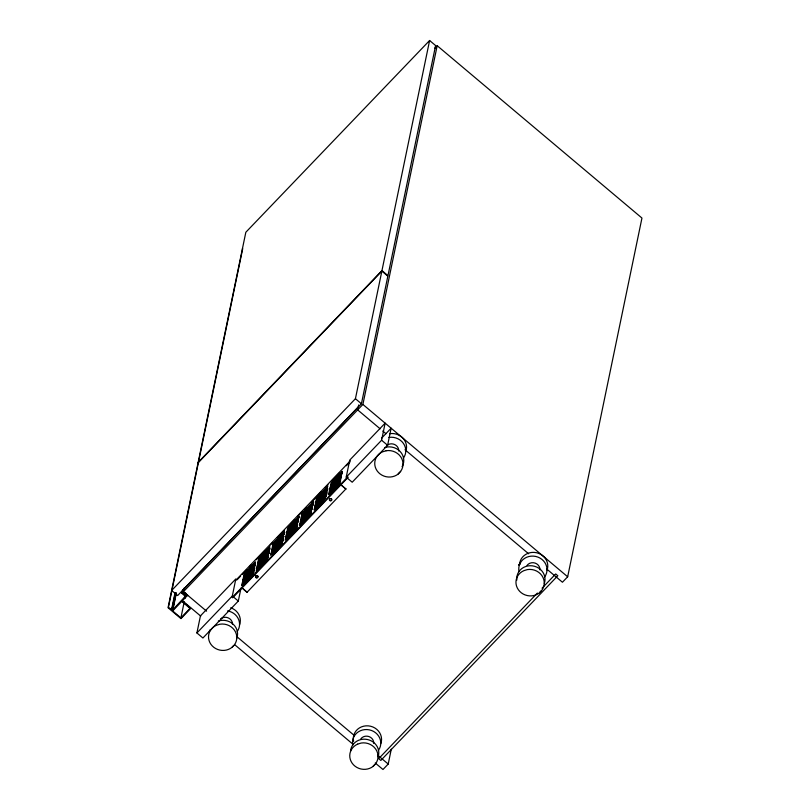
<?xml version="1.0" encoding="UTF-8"?>
<svg xmlns="http://www.w3.org/2000/svg" width="810" height="810" viewBox="0 0 810 810"><rect width="100%" height="100%" fill="white"/><g stroke="black" fill="none" stroke-linecap="round" stroke-linejoin="round"><path stroke-width="1.21" d="M184.771 596.95L184.407 595.502L181.896 593.295L182.665 589.579M184.781 596.869L172.581 610.102L168.419 607.358L242.706 248.64L242.332 249.024M187.677 595.249L182.128 601.04L190.816 608.34L180.964 618.627L168.045 607.743L245.835 232.257L429.604 40.5L435.608 45.552L387.96 275.643L381.955 270.591L429.604 40.5M171.477 609.94L175.061 592.616M171.811 610.133L175.395 592.809M172.003 610.173L175.588 592.859M172.196 610.183L175.79 592.869M172.581 610.102L176.165 592.778M172.884 609.889L176.215 593.801M184.204 587.979L183.435 591.685L206.57 611.165M185.176 597.567L185.369 592.728M184.447 597.79L185.51 592.95M184.609 597.496L185.551 593.011M185.217 595.907L185.662 593.264M184.68 598.377L185.773 593.588M180.913 617.878L190.026 608.371L181.764 601.425L172.651 610.932L180.913 617.878L184.245 601.8M186.047 593.528L185.004 597.932M196.911 632.954L200.445 615.873L235.842 578.927L232.308 596.008L196.911 632.954L202.915 638.007L238.312 601.06L240.833 588.86M241.309 587.442L247.05 592.272L243.263 588.84M355.428 398.712L381.854 271.107L387.848 276.159L361.422 403.765L177.663 595.522L171.659 590.47L355.428 398.712L361.422 403.765M358.688 404.939L357.666 409.89L380.143 428.814M346.204 477.171L349.738 460.09L385.135 423.154L381.601 440.235L346.204 477.171L352.198 482.223L387.605 445.287L391.139 428.196L381.642 438.109M181.896 593.295L362.89 404.433L437.177 45.704L641.955 218.052L567.668 576.781L562.434 582.238L546.578 568.893M340.24 484.046L345.931 489.088L340.2 484.258M375.263 763.01L382.978 769.5L388.213 764.043L391.281 749.199M242.716 582.835L253.905 570.868M244.225 581.6L253.56 571.85L241.987 583.959L253.925 571.374M253.145 573.419L241.694 585.367L252.538 574.29L253.145 573.419L252.629 573.105M258.947 559.275C260.982 556.46 257.327 559.528 259.18 558.535L269.943 546.801L259.362 557.675M269.376 550.274L258.603 561.35C256.831 563.203 259.089 559.173 258.846 561.917M257.782 564.995C259.737 562.14 256.213 565.117 258.015 564.165L268.829 552.46L258.198 563.314M269.001 551.327C267.816 551.033 271.401 547.783 269.477 549.058L260.344 558.586M268.495 554.091L257.043 566.038L267.887 554.961L268.495 554.091L267.978 553.767M271.937 551.245L283.125 539.278M283.53 536.19L272.079 548.137L282.923 537.06L283.53 536.19L273.496 546.639L272.373 546.73L283.865 534.559L273.051 546.274M273.446 550L282.7 540.199L271.208 552.369L283.146 539.784M295.863 524.84L286.71 534.813L287.185 534.549M298.586 518.268L287.145 530.216L297.989 519.139L298.93 516.638L288.289 527.492L287.428 528.808L299.315 516.982M298.495 521.316L298.039 522.085M296.835 526.723L285.393 538.67L296.237 527.594L296.835 526.723L296.318 526.409L285.687 537.263L297.179 525.093L296.318 526.409M302.322 514.016C304.358 511.191 300.702 514.269 302.565 513.267L313.764 501.906L313.541 502.544M313.045 503.607L301.3 516.547L313.075 504.762M299.983 525.285L304.995 519.726M313.045 503.192L301.644 515.16L312.437 504.053L313.379 501.552L302.738 512.416M312.214 507.273L300.773 519.382L312.214 507.192L301.006 517.954L301.664 516.861L312.508 505.784L311.647 507.1M304.276 520.04L311.121 512.882L299.548 525.001L311.496 512.416M327.655 489.615L316.457 500.975C314.655 501.927 318.178 498.95 316.214 501.805M326.936 490.9L315.485 502.848L326.329 491.771L327.726 488.855M326.845 493.948L326.551 494.485M333.457 485.605L330.115 489.524L333.285 486.466M329.154 493.695L339.947 482.598L328.506 494.788L335.907 486.375M333.528 488.42L340.291 481.211L328.799 493.381L340.565 481.029M243.931 577.064C245.946 574.31 242.2 577.55 244.124 576.457L255.322 565.096L255.099 565.734M254.755 568.154L254.148 569.025M254.36 569.754L250.503 573.267M258.117 563.365L269.264 551.539M256.952 569.005L261.083 564.448M273.152 545.474L275.623 542.649M283.581 538.154L280.554 540.807M283.095 540.786L282.68 541.424M286.173 537.415L291.124 531.988M299.325 517.225L298.718 518.096M315.384 505.815L322.005 498.656M311.435 513.429L311.03 514.056M327.665 489.858L327.26 490.495M330.743 486.486C332.758 483.722 329.012 486.972 330.936 485.868L341.749 474.164L331.108 485.018M244.326 575.475L255.514 563.73M243.152 581.114L247.182 576.74M255.525 564.114L249.834 570.22M272.373 549.514L277.233 544.269M268.545 556.055L262.855 562.16M268.11 557.675L268.343 557.037L264.404 560.986M284.745 532.514L279.055 538.63M284.32 534.144L284.543 533.496L278.944 539.176M283.875 536.746L283.368 537.435M301.593 517.924L308.114 510.948M297.331 526.085L297.564 525.437L294.445 528.525M300.723 522.146L309.734 512.578M296.895 528.687L296.379 529.375M316.943 498.585C318.816 495.923 315.08 499.395 317.034 498.16L327.797 486.425L317.216 497.31M313.095 505.146L312.589 505.835M314.614 509.865L323.625 500.286M329.964 490.526L340.635 479.216L340.2 478.852L330.034 489.473L329.376 490.556L340.878 478.386L340.2 478.852M233.756 645.529L231.994 647.362A14.175 13.162 11.7 0 1 210.914 644.325A14.175 13.162 11.7 0 1 216.432 625.269L219.915 624.216A14.135 13.122 11.7 0 1 234.434 630.16A14.135 13.122 11.7 0 1 234.414 644.821L231.994 647.362M399.968 472.078L398.216 473.911L400.646 471.38M374.969 764.387L373.218 766.23L375.648 763.688A14.135 13.122 11.7 0 0 375.658 749.017A14.135 13.122 11.7 0 0 361.128 743.043L357.645 744.117M541.191 590.946L539.44 592.778L541.87 590.247A14.135 13.122 11.7 0 0 541.88 575.576A14.135 13.122 11.7 0 0 527.351 569.592L523.867 570.665A14.175 13.162 11.7 0 0 518.359 589.741A14.175 13.162 11.7 0 0 539.48 592.829M253.459 573.014L253.925 572.164L245.774 580.416M269.284 552.045L261.235 560.53M268.819 553.686L269.274 552.825L261.954 560.216M298.505 520.445L290.456 528.94M282.275 544.006L275.066 551.63M297.624 524.678L292.076 530.56M316.214 502.595L326.744 491.508L326.298 491.133M331.563 483.266C333.113 480.745 329.548 484.441 331.513 483.054L342.296 471.977M326.845 493.077L321.297 498.97M329.225 494.535L339.765 483.449L339.319 483.074M255.231 563.335L243.739 575.505L255.504 563.153M267.644 559.325L257.286 570.179L256.173 570.26L267.614 558.07L256.851 569.805M313.075 504.195L311.941 505.693L312.387 506.058L309.896 508.66M301.614 518.876L312.174 507.829M286.294 538.184L296.845 527.138M312.194 508.417L300.48 520.789L311.921 508.599L302.667 518.41M296.865 527.725L296.035 527.816M342.316 472.574L330.601 484.947L341.921 473.03L341.476 472.655L342.336 471.349L331.695 482.203M330.865 487.255L341.415 476.209M315.505 506.594L326.065 495.548M341.445 476.796L329.731 489.169L341.162 476.979L329.964 487.742L330.612 486.648L341.455 475.571L340.605 476.887M326.086 496.135L325.245 496.216L314.665 507.1L326.106 494.91L325.245 496.216M254.664 563.244L255.525 561.927L244.033 574.098L255.484 562.565M284.037 533.426C283.004 533.253 285.454 530.874 283.773 532.2L272.96 543.915L284.735 532.129M259.068 559.082L258.218 560.399L269.71 548.228L259.068 559.082L259.514 559.457M274.053 543.196L273.81 542.599M273.517 544.006L272.666 545.322L284.108 533.132L273.517 544.006L273.962 544.381M244.012 577.014L243.152 578.32L254.644 566.16L244.012 577.014L244.448 577.378L251.92 569.582M244.448 577.378L243.597 578.694L252.578 569.572M258.481 561.907L257.631 563.213L269.123 551.053L258.481 561.907L258.927 562.272M243.719 578.421L242.858 579.737L254.36 567.567L253.682 568.023L243.719 578.421L244.154 578.796L254.745 567.911M254.725 566.21C253.145 566.949 256.051 563.689 254.259 565.208L244.296 575.606M294.253 523.209L286.851 531.623L298.485 519.939M297.928 521.144C296.895 520.962 299.346 518.592 297.665 519.909L287.884 530.469M283.945 534.61L283.308 534.468M316.923 498.717L316.072 500.033L327.564 487.863L326.886 488.319L316.923 498.717L317.368 499.082L327.706 488.349M243.425 579.828L242.565 581.145L254.006 568.954L243.425 579.828L243.861 580.203M287.945 530.904L287.702 530.307M312.235 504.276L312.802 504.458L301.948 515.454L302.515 515.241M287.408 531.714L286.558 533.031L298.05 520.86L287.408 531.714L287.854 532.089L289.514 530.358M272.646 548.238L271.785 549.544L283.287 537.384L272.646 548.238L273.081 548.603M243.132 581.236L242.281 582.552L253.773 570.382L243.132 581.236L243.577 581.61M287.854 532.089L287.003 533.405M287.125 533.132L286.264 534.438L297.705 522.247L287.125 533.132L287.56 533.496M265.812 557.3L256.75 567.446L268.252 555.275L257.408 566.352L257.965 566.139M272.352 549.646L271.502 550.962L282.994 538.792L272.352 549.646L272.798 550.01M319.677 497.34L327.351 489.321L316.629 500.124M253.854 570.432L253.206 570.291M286.831 534.539L285.97 535.856L297.473 523.685L286.831 534.539L287.267 534.914M283.075 538.842L282.427 538.69M257.317 567.537L256.466 568.853L267.897 556.662L257.317 567.537L257.762 567.911M271.765 552.46L270.915 553.777L282.406 541.606L271.765 552.46L272.211 552.835L279.683 545.039M248.802 578.36L242.139 585.741L242.615 585.478M303.385 518.096L300.864 521.144L303.203 518.947M315.758 504.357L314.898 505.663L326.4 493.492L315.758 504.357L316.194 504.721M325.833 493.401L326.693 492.085L315.191 504.255L325.833 493.401L326.278 493.776M324.911 494.1L326.774 492.136M300.986 520.87L300.135 522.177L311.627 510.017L300.986 520.87L301.431 521.235M272.211 552.835L271.35 554.151L271.836 553.878M267.624 558.728L256.608 570.635L257.094 570.372M271.471 553.868L270.621 555.184L282.062 542.994L281.434 543.48L271.471 553.868L271.917 554.242L282.255 543.5M267.745 558.151L267.108 557.999M315.171 507.171L314.32 508.488L325.762 496.297L315.171 507.171L315.617 507.546L317.277 505.804M310.483 512.74L311.334 511.424L299.842 523.594L310.483 512.74L310.918 513.105M295.741 529.224L296.592 527.907L285.1 540.078L295.741 529.224L296.176 529.598L293.686 532.19M336.312 484.41L340.666 479.854M315.617 507.546L314.756 508.852L317.095 506.665M339.724 481.11L340.585 479.803L329.083 491.964L339.724 481.11L340.17 481.484M314.877 508.579L314.027 509.895L325.468 497.704L314.877 508.579L315.323 508.953M339.785 484.076L339.147 483.934M434.565 48.438L437.177 45.704M198.187 462.348L381.955 270.591M198.085 462.864L381.854 271.107M184.042 588.779L358.263 406.984M235.781 580.324L350.335 460.789M237.097 579.788L240.59 576.133M242.342 574.31L246.716 569.754M249.338 567.01L251.09 565.188M256.335 559.71L265.083 550.587M270.327 545.11L272.95 542.376M277.324 537.81L284.32 530.51M291.317 523.209L294.81 519.564M297.432 516.82L302.687 511.353M304.428 509.52L306.18 507.698M311.425 502.22L321.043 492.186M325.417 487.62L328.04 484.886M332.414 480.32L339.41 473.03M346.407 465.73L349.91 462.075M250.958 567.942L245.147 574.006L244.711 573.642M259.109 559.346L269.588 548.502M304.661 511.91L306.322 510.168M319.14 496.803L317.479 498.535L317.034 498.16M323.291 492.47L324.952 490.738M331.958 483.428L337.77 477.363M335.168 480.512L342.174 473.242M258.775 560.5L269.416 549.727M292.41 525.791L288.259 530.125L287.823 529.75M311.84 505.521L302.707 515.049L302.272 514.674M338.307 477.9L341.628 474.437L341.182 474.063M244.195 577.176L246.22 575.09M264.85 555.66L259.038 561.725L258.603 561.35M316.376 501.795L320.213 497.887M334.692 482.78L338.843 478.447M274.205 546.335L283.854 536.362M292.835 526.895L298.495 521.235M280.675 540.25L283.166 537.658L282.72 537.283M287.155 533.385L289.342 531.208M306.281 513.53L307.942 511.798M320.76 498.423L316.609 502.757L316.163 502.392M331.908 486.79L339.38 478.993M318.148 501.582L326.825 492.571M336.778 482.142L341.445 477.373M251.454 571.85L253.945 569.248L253.5 568.873M272.707 549.656L275.4 546.861M294.03 527.421L287.388 534.357L286.942 533.982M288.097 534.043L297.604 524.171M306.707 514.633L312.306 508.953M243.496 581.246L247.84 576.72M266.47 557.28L258.167 565.947L257.722 565.572M317.682 503.84L321.833 499.517M268.535 555.66L258.046 566.504L257.61 566.129M275.825 547.955L283.085 540.543M332.039 489.291L340.544 480.441M289.292 534.57L290.952 532.838M303.74 519.494L301.249 522.096L300.814 521.721M307.891 515.16L309.552 513.429M315.728 506.989L322.37 500.053M301.968 521.782L311.475 511.91M320.598 502.342L326.096 496.702M277.01 548.491L272.028 553.686L271.593 553.321M286.507 538.579L295.64 529.051M322.906 500.6L325.397 497.998L324.962 497.634M329.397 493.735L335.725 487.225M289.717 535.673L296.875 528.302M308.316 516.264L311.435 513.175M249.45 578.35L242.808 585.286L242.372 584.911M301.502 524.05L304.823 520.577M320.122 504.61L323.443 501.147M329.619 494.697L331.28 492.966M261.478 566.231L263.23 564.398M302.616 523.311L305.238 520.567M337.618 486.78L339.37 484.957M255.312 572.832L257.064 571.01M274.57 552.744L277.192 550M296.44 529.912L298.191 528.09M329.7 495.214L332.323 492.47M247.05 592.272L345.981 488.875M518.835 564.702L520.526 562.95M518.754 565.107L520.435 563.355M537.384 593.062L378.705 758.646L380.822 760.438L557.817 575.748L555.701 573.956L542.052 588.192M331.179 486.435L330.936 485.868M301.927 518.056L301.684 517.499M315.829 505.774L315.576 505.207M258.552 563.325L258.309 562.758M286.608 537.364L286.355 536.797M257.388 568.964L257.145 568.397M253.145 573.834L252.507 573.662M302.626 513.986L302.565 513.267M273.405 545.576L273.345 544.857M273.294 546.831C271.917 547.621 274.398 545.525 273.223 545.413M300.297 525.255L300.226 524.536M244.954 574.199C243.567 574.989 246.058 572.883 244.883 572.781M272.241 551.215L272.17 550.496M243.02 582.805L242.959 582.096M340.575 481.596L339.613 481.666M257.934 564.985L258.015 564.165M326.835 493.867L325.721 493.958M386.137 450.775L382.644 451.808A14.175 13.162 11.7 0 0 377.136 470.873A14.175 13.162 11.7 0 0 398.267 473.971M362.89 404.433L567.668 576.781M382.776 431.021L385.955 433.704M404.99 449.722L528.626 553.787M381.601 440.235L387.605 445.287M272.059 551.053C272.281 551.691 271.552 553.746 271.887 551.904M232.308 596.008L238.312 601.06M236.459 636.316L354.466 735.642M377.602 755.112L388.213 764.043M187.302 595.644L183.495 592.434L182.685 593.264L184.862 595.208M182.442 600.716L200.758 616.137M234.505 644.537L353.089 744.339M331.654 500.013A1.174 1.093 11.7 0 1 329.832 500.307A1.174 1.093 11.7 0 1 329.953 498.575M331.118 498.535A1.174 1.093 11.7 0 1 331.715 499.183M352.816 745.008A14.175 13.162 11.7 0 1 369.36 729.861A14.175 13.162 11.7 0 1 378.442 750.354M373.268 766.28A14.175 13.162 11.7 0 1 352.137 763.182A14.175 13.162 11.7 0 1 357.656 744.137M353.595 741.282A14.175 13.162 11.7 0 1 368.287 725.861A14.175 13.162 11.7 0 1 380.842 743.56M350.558 751.194A14.175 13.162 11.7 0 1 367.355 739.49A14.175 13.162 11.7 0 1 378.078 756.915M360.774 738.933A7.087 6.581 11.7 0 1 368.904 736.543A7.087 6.581 11.7 0 1 373.724 743.327M519.038 571.556A14.175 13.162 11.7 0 1 535.582 556.409A14.175 13.162 11.7 0 1 544.664 576.912M519.554 564.388A14.175 13.162 11.7 0 1 536.341 552.683A14.175 13.162 11.7 0 1 547.064 570.119M516.851 580.051A14.175 13.162 11.7 0 1 532.352 565.836A14.175 13.162 11.7 0 1 544.3 583.473M526.996 565.481A7.087 6.581 11.7 0 1 535.126 563.092A7.087 6.581 11.7 0 1 539.936 569.875M388.901 437.41A14.175 13.162 11.7 0 1 403.4 443.394A14.175 13.162 11.7 0 1 403.441 458.045M384.537 447.616A14.175 13.162 11.7 0 1 400.272 451.626A14.175 13.162 11.7 0 1 402.084 466.702M386.127 450.735A14.135 13.122 11.7 0 1 400.656 456.708A14.135 13.122 11.7 0 1 400.636 471.369M389.681 433.684A14.175 13.162 11.7 0 1 405.84 451.251M386.998 445.348A7.087 6.581 11.7 0 1 394.764 444.579A7.087 6.581 11.7 0 1 398.722 451.018M227.58 610.892A14.175 13.162 11.7 0 1 237.219 631.496M230.749 607.773A14.175 13.162 11.7 0 1 239.618 624.702M209.344 632.327A14.175 13.162 11.7 0 1 209.699 630.048M218.315 621.067A14.175 13.162 11.7 0 1 233.189 624.216A14.175 13.162 11.7 0 1 236.854 638.057M220.776 618.799A7.087 6.581 11.7 0 1 228.541 618.03A7.087 6.581 11.7 0 1 232.5 624.459M347.672 476.958L232.247 597.415L232.683 597.78L348.118 477.333L347.672 476.958M257.671 575.971L257.469 575.758A1.174 1.093 11.7 0 0 255.595 576.305A1.174 1.093 11.7 0 0 256.952 577.672A1.174 1.093 11.7 0 0 257.671 575.971M257.631 576.193L257.418 575.981A1.174 1.093 11.7 0 0 255.545 576.517A1.174 1.093 11.7 0 0 256.912 577.884A1.174 1.093 11.7 0 0 257.631 576.193M329.791 500.519A1.174 1.093 11.7 0 0 331.715 499.962A1.174 1.093 11.7 0 0 330.186 498.676A1.174 1.093 11.7 0 0 329.791 500.519"/></g></svg>
